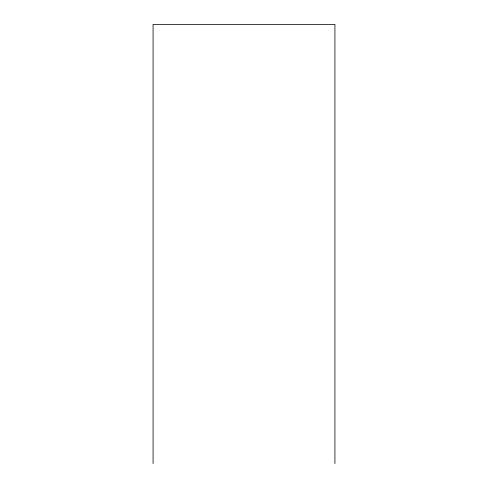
<?xml version="1.0" encoding="UTF-8"?>
<svg xmlns="http://www.w3.org/2000/svg" width="488" height="488" viewBox="0 0 488 488"><rect width="100%" height="100%" fill="white"/><g stroke="black" fill="none" stroke-linecap="round" stroke-linejoin="round"><path stroke-width="0.73" d="M334.92 463.6L334.92 24.4L153.079 24.4L153.079 463.6"/></g></svg>
